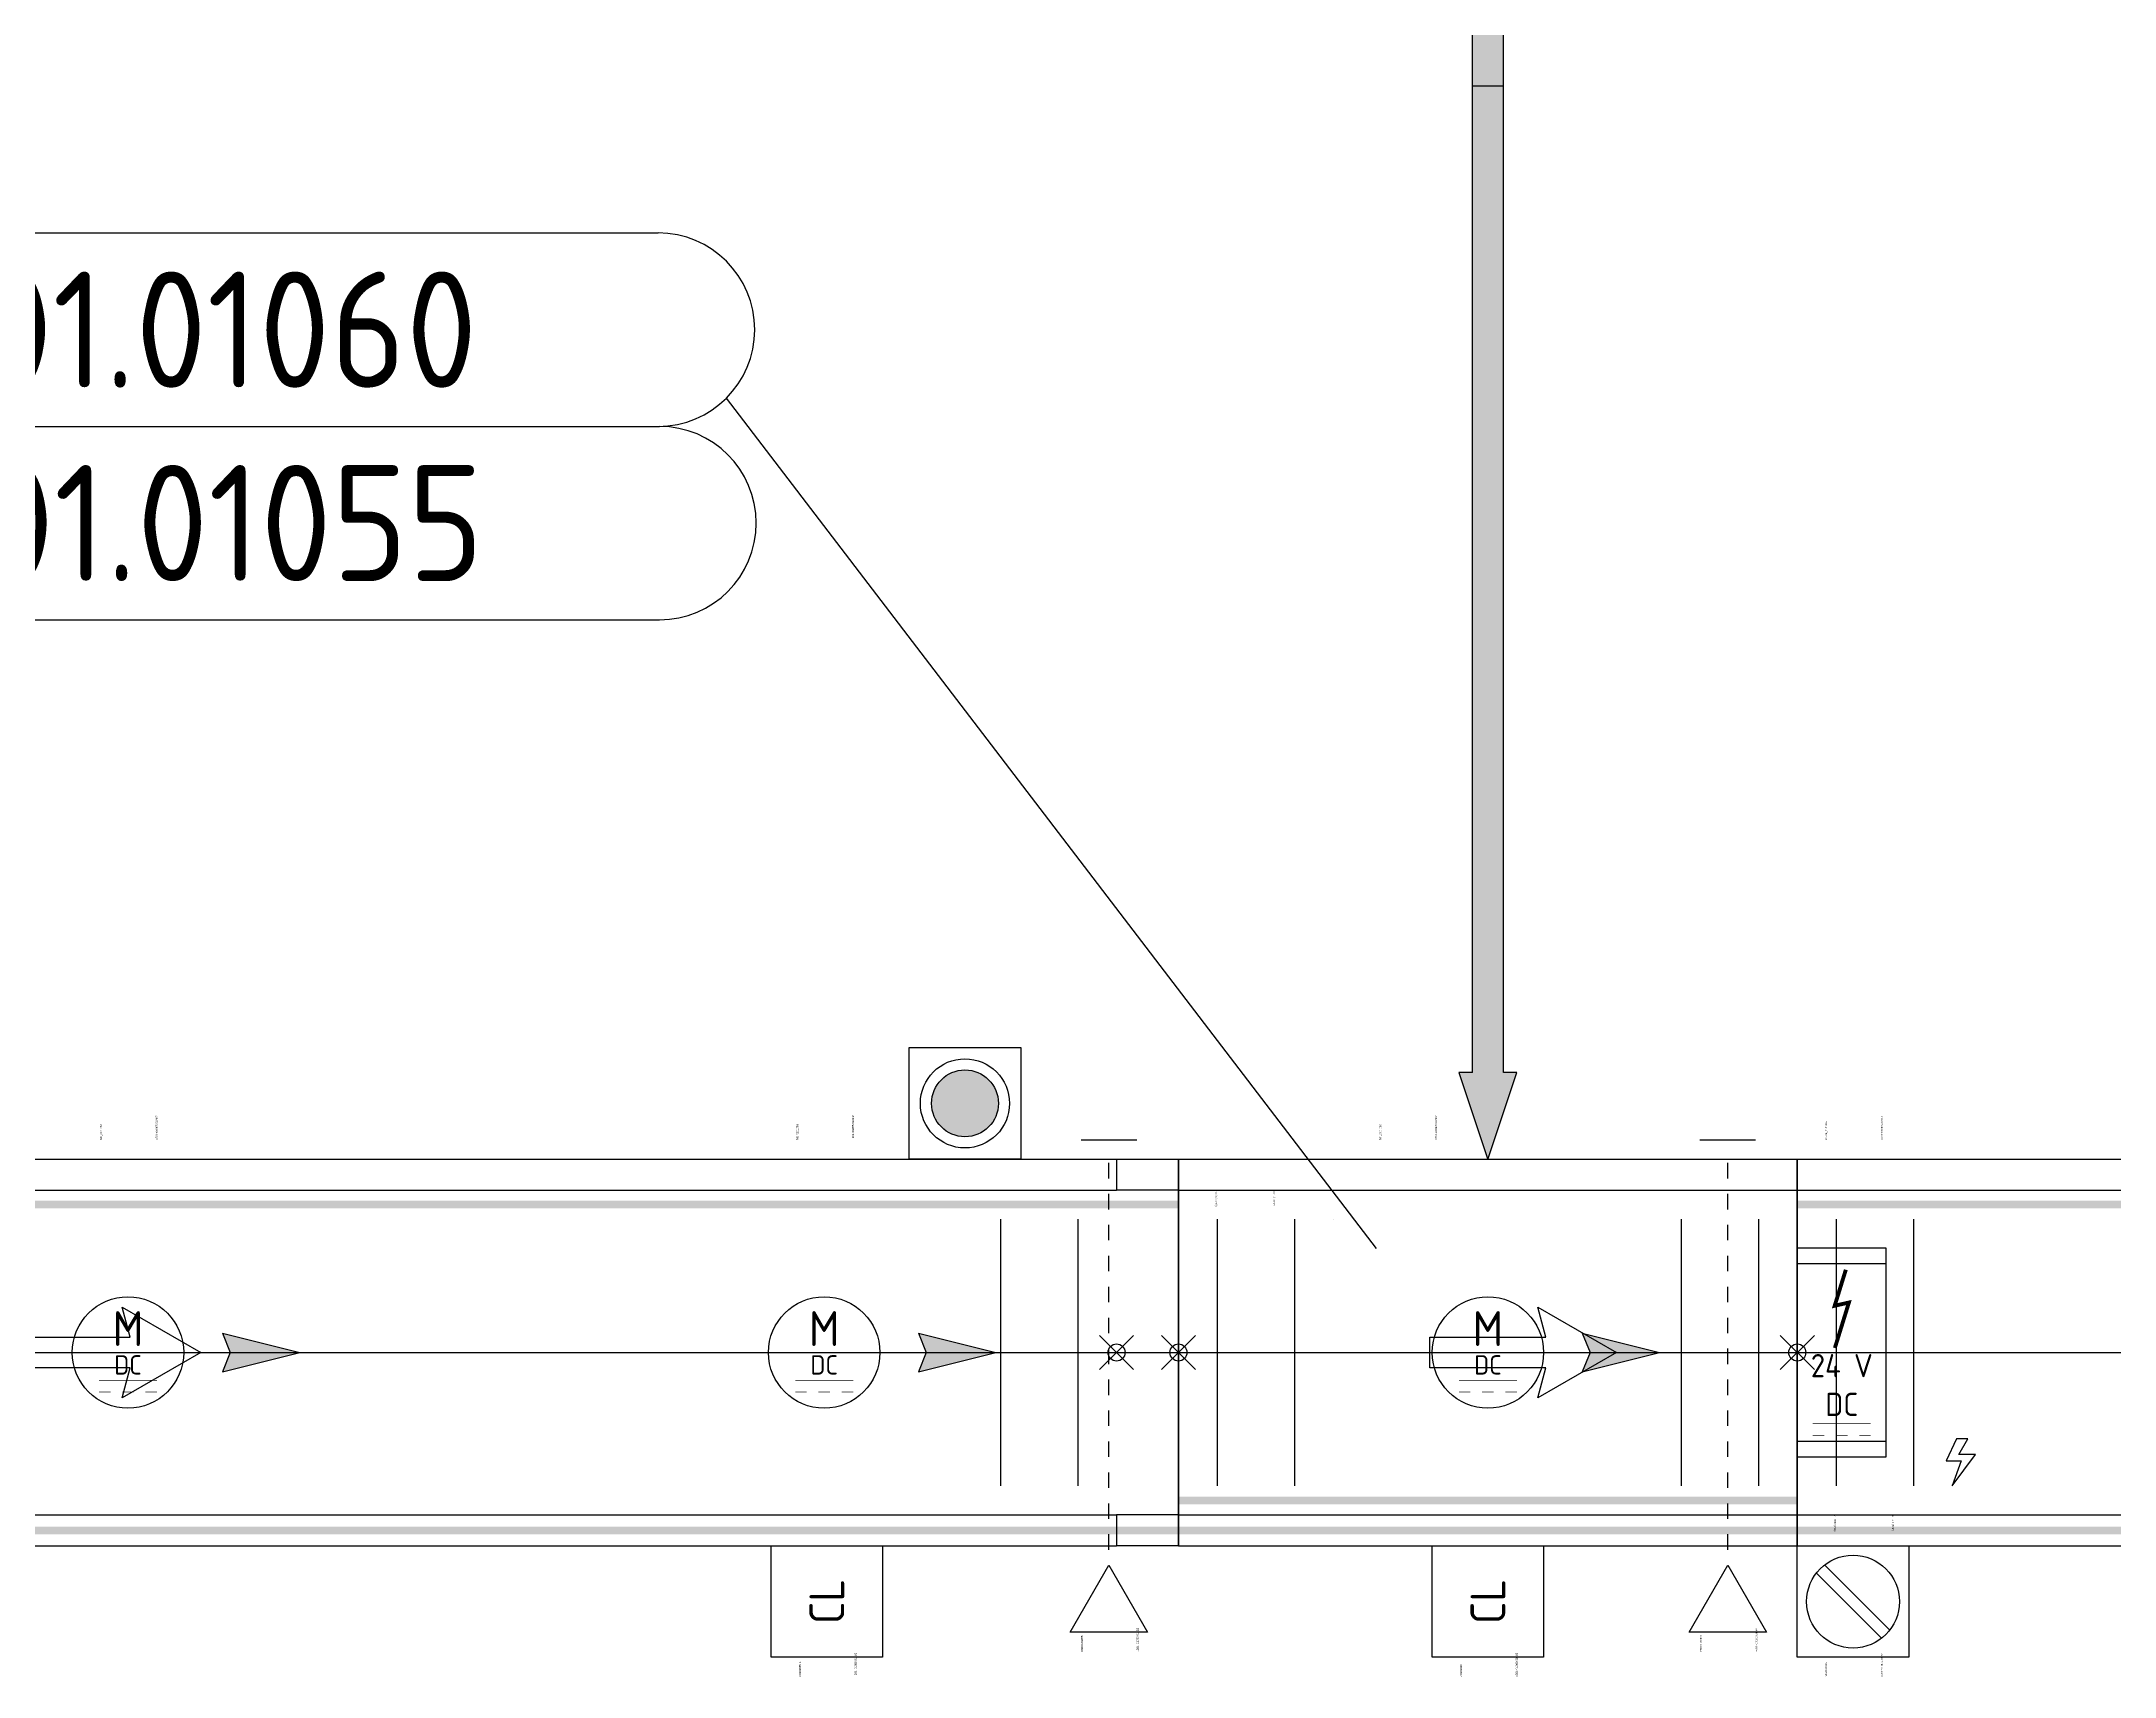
# Model space of a CAD drawing. Header units: millimetres. Extents: x -237058 to -184775, y -34272 to -10386.
# Drawn here: x -211584 to -208904, y -15440 to -13326 of the extents above; entities that cross this region are included whole.
import ezdxf
from ezdxf.enums import TextEntityAlignment as Align

# ---------------------------------------------------------------- set-up
doc = ezdxf.new("R2018")
doc.units = ezdxf.units.MM
doc.header["$PDMODE"] = 35
doc.header["$PDSIZE"] = 22
for name, color, linetype in [('0_SA-Comp_230V', 7, 'Continuous'), ('0_SA-Comp_Connections_And_Zooms', 1, 'Continuous'), ('0_SA-Comp_ICE', 4, 'Continuous'), ('0_SA-Comp_Profinet', 7, 'Continuous'), ('0_SA-Comp_Safety', 30, 'Continuous'), ('0_TOC+0600_conv_ICE', 7, 'Continuous'), ('conv_beltside', 74, 'Continuous'), ('conv_centerline', 140, 'Continuous'), ('conv_direction', 30, 'Continuous'), ('conv_e-side', 12, 'Continuous'), ('conv_nodes', 7, 'Continuous'), ('conv_POSNR', 3, 'Continuous'), ('conv_speeds', 7, 'Continuous'), ('conv_type', 7, 'Continuous')]:
    doc.layers.add(name, color=color, linetype=linetype)
doc.layers.add('conv_textures', color=7, linetype='Continuous', true_color=0x5a6e7e)
doc.styles.add('ICE_25', font='calibri.ttf', dxfattribs={"height": 25})
doc.styles.get("Standard").update_dxf_attribs({"font": 'isocp.shx'})

# ---------------------------------------------------------------- blocks, each defined once
blk = doc.blocks.new('ICE_sub-block_direction')
at = {"layer": 'conv_direction'}
for p, q in [((75, 20), (64.6, 58.6)), ((64.6, 58.6), (166.2, 0)), ((-75, -20), (-75, 20)), ((-75, 20), (75, 20)), ((166.2, 0), (64.6, -58.6)), ((75, -20), (-75, -20)), ((64.6, -58.6), (75, -20))]:
    blk.add_line(p, q, dxfattribs=at)
blk = doc.blocks.new('ICE_sub-block_balloon_S')
at = {"layer": 'conv_POSNR'}
for p, q in [((-437.5, 125), (437.5, 125)), ((-437.5, -125), (437.5, -125))]:
    blk.add_line(p, q, dxfattribs=at)
for centre, start, end in [((-437.5, 0), 90, 270), ((437.5, 0), 270, 90)]:
    blk.add_arc(centre, 125, start, end, dxfattribs=at)
blk = doc.blocks.new('power_supply_sign')
blk.add_lwpolyline([(0, 0), (30.5, 40.8), (8.7, 40.8), (20.3, 60.9), (5.8, 60.9), (-7.4, 32.6), (11.9, 32.6)], close=True)
blk = doc.blocks.new('*U255')
for p, q in [((0, 250), (2200, 250)), ((0, 210), (0, 250)), ((2200, 250), (2200, 210)), ((2200, 250), (2220, 250)), ((2220, 250), (2220, 210)), ((0, 210), (2200, 210)), ((0, -210), (0, 210)), ((2220, 210), (2200, 210)), ((2220, 210), (2220, -210)), ((0, -210), (2200, -210)), ((0, -250), (0, -210)), ((2200, -210), (2200, -250)), ((2220, -210), (2200, -210)), ((2220, -210), (2220, -250)), ((0, -250), (2200, -250)), ((2220, -250), (2200, -250))]:
    blk.add_line(p, q)
at = {"layer": 'conv_beltside', "const_width": 10}
for points in [[(0, 191.2), (2200, 191.2)], [(2200, 191.2), (2220, 191.2)]]:
    blk.add_lwpolyline(points, dxfattribs=at)
at = {"layer": 'conv_centerline'}
for p, q in [((0, 0), (2200, 0)), ((2200, 0), (2220, 0))]:
    blk.add_line(p, q, dxfattribs=at)
at = {"layer": 'conv_e-side', "const_width": 10}
for points in [[(0, -230), (2200, -230)], [(2200, -230), (2220, -230)]]:
    blk.add_lwpolyline(points, dxfattribs=at)
at = {"layer": 'conv_nodes'}
for p in [(0, 0), (2200, 0), (2220, 0)]:
    blk.add_point(p, dxfattribs=at)
at = {"layer": 'conv_POSNR'}
blk.add_line((1088.8, 947), (917.1, 137.1), dxfattribs=at)
at = {"layer": 'conv_textures'}
for p, q in [((50, 172.5), (50, -172.5)), ((150, 172.5), (150, -172.5)), ((2050, 172.5), (2050, -172.5)), ((2150, 172.5), (2150, -172.5))]:
    blk.add_line(p, q, dxfattribs=at)
for name, p in [('ICE_sub-block_balloon_S', (1080.1, 1072)), ('power_supply_sign', (200, -172.5))]:
    blk.add_blockref(name, p)
at = {"layer": 'conv_direction'}
blk.add_blockref('ICE_sub-block_direction', (1100, 0), dxfattribs=at)
blk.add_blockref('ICE_sub-block_direction', (1100, 0), dxfattribs=at)
at = {"layer": 'conv_POSNR', "flags": 8}
blk.add_attdef('position_number', (642.6, 997), '', height=150, dxfattribs=at)
at = {"layer": 'conv_speeds', "lineweight": 30, "flags": 2}
for tag, p in [('v', (50, -210)), ('a', (125, -210))]:
    blk.add_attdef(tag, text='', height=25, rotation=270, dxfattribs=at).set_placement(p, align=Align.MIDDLE_RIGHT)
at = {"layer": 'conv_type', "style": 'ICE_25', "flags": 10}
blk.add_attdef('identifier', (15, -242.5), '', height=25, dxfattribs=at)
blk = doc.blocks.new('*U256')
for p, q in [((0, 250), (2700, 250)), ((2700, 250), (2700, 210)), ((2700, 250), (2780, 250)), ((2780, 250), (2780, 210)), ((0, 210), (2700, 210)), ((2780, 210), (2700, 210)), ((2780, 210), (2780, -210)), ((0, -210), (2700, -210)), ((2700, -210), (2700, -250)), ((2780, -210), (2700, -210)), ((2780, -210), (2780, -250)), ((0, -250), (2700, -250)), ((2780, -250), (2700, -250))]:
    blk.add_line(p, q)
at = {"layer": 'conv_beltside', "const_width": 10}
for points in [[(0, 191.2), (2700, 191.2)], [(2700, 191.2), (2780, 191.2)]]:
    blk.add_lwpolyline(points, dxfattribs=at)
at = {"layer": 'conv_centerline'}
for p, q in [((0, 0), (2700, 0)), ((2700, 0), (2780, 0))]:
    blk.add_line(p, q, dxfattribs=at)
at = {"layer": 'conv_e-side', "const_width": 10}
for points in [[(0, -230), (2700, -230)], [(2700, -230), (2780, -230)]]:
    blk.add_lwpolyline(points, dxfattribs=at)
at = {"layer": 'conv_nodes'}
for p in [(2700, 0), (2780, 0)]:
    blk.add_point(p, dxfattribs=at)
at = {"layer": 'conv_textures'}
for p, q in [((2550, 172.5), (2550, -172.5)), ((2650, 172.5), (2650, -172.5))]:
    blk.add_line(p, q, dxfattribs=at)
blk.add_blockref('ICE_sub-block_balloon_S', (1671.6, 1072))
at = {"layer": 'conv_direction'}
blk.add_blockref('ICE_sub-block_direction', (1350, 0), dxfattribs=at)
blk.add_blockref('ICE_sub-block_direction', (1350, 0), dxfattribs=at)
at = {"layer": 'conv_POSNR', "flags": 8}
blk.add_attdef('position_number', (1234.1, 997), '', height=150, dxfattribs=at)
at = {"layer": 'conv_speeds', "lineweight": 30, "flags": 2}
for tag, p in [('v', (50, -210)), ('a', (125, -210))]:
    blk.add_attdef(tag, text='', height=25, rotation=270, dxfattribs=at).set_placement(p, align=Align.MIDDLE_RIGHT)
at = {"layer": 'conv_type', "style": 'ICE_25', "flags": 10}
blk.add_attdef('identifier', (15, -242.5), '', height=25, dxfattribs=at)
blk = doc.blocks.new('*U271')
for p, q in [((0, 250), (800, 250)), ((0, 210), (0, 250)), ((800, 250), (800, 210)), ((0, 210), (800, 210)), ((0, -210), (0, 210)), ((800, 210), (800, -210)), ((0, -210), (800, -210)), ((0, -250), (0, -210)), ((800, -210), (800, -250)), ((0, -250), (800, -250))]:
    blk.add_line(p, q)
at = {"layer": 'conv_beltside', "const_width": 10}
blk.add_lwpolyline([(0, -191.2), (800, -191.2)], dxfattribs=at)
at = {"layer": 'conv_centerline'}
blk.add_line((0, 0), (800, 0), dxfattribs=at)
at = {"layer": 'conv_e-side', "const_width": 10}
blk.add_lwpolyline([(0, -230), (800, -230)], dxfattribs=at)
at = {"layer": 'conv_nodes'}
for p in [(0, 0), (800, 0)]:
    blk.add_point(p, dxfattribs=at)
at = {"layer": 'conv_POSNR'}
blk.add_line((-584.6, 1233.4), (255.7, 134.2), dxfattribs=at)
at = {"layer": 'conv_textures'}
for p, q in [((50, 172.5), (50, -172.5)), ((150, 172.5), (150, -172.5)), ((650, 172.5), (650, -172.5)), ((750, 172.5), (750, -172.5))]:
    blk.add_line(p, q, dxfattribs=at)
blk.add_blockref('ICE_sub-block_balloon_S', (-1110.3, 1322))
at = {"xscale": -0.0009999999999999432, "yscale": 0.0009999999999999432, "zscale": 0.0009999999999999432, "rotation": 180}
blk.add_blockref('power_supply_sign', (200, 172.5), dxfattribs=at)
at = {"layer": 'conv_direction'}
blk.add_blockref('ICE_sub-block_direction', (400, 0), dxfattribs=at)
blk.add_blockref('ICE_sub-block_direction', (400, 0), dxfattribs=at)
at = {"layer": 'conv_POSNR', "flags": 8}
blk.add_attdef('position_number', (-1547.8, 1247), '', height=150, dxfattribs=at)
at = {"layer": 'conv_speeds', "lineweight": 30, "flags": 2}
for tag, p in [('v', (50, 210)), ('a', (125, 210))]:
    blk.add_attdef(tag, text='', height=25, rotation=270, dxfattribs=at).set_placement(p, align=Align.MIDDLE_LEFT)
at = {"layer": 'conv_type', "style": 'ICE_25', "flags": 10}
blk.add_attdef('identifier', (15, -242.5), '', height=25, dxfattribs=at)
blk = doc.blocks.new('*U26')
h = blk.add_hatch(color=256)
h.dxf.hatch_style = 1
h.paths.add_polyline_path([(20, 0), (-20, 0), (-20, -112.5), (20, -112.5)])
h = blk.add_hatch(color=256)
h.dxf.hatch_style = 1
h.paths.add_polyline_path([(37.5, -1387.5), (20, -1387.5), (20, -112.5), (-20, -112.5), (-20, -1387.5), (-37.5, -1387.5), (0, -1500)])
for p, q in [((20, 0), (-20, 0)), ((20, -112.5), (20, 0)), ((-20, -112.5), (-20, 0)), ((-20, -1387.5), (-20, -112.5)), ((-20, -112.5), (20, -112.5)), ((20, -1387.5), (20, -112.5)), ((-20, -1387.5), (-37.5, -1387.5)), ((-37.5, -1387.5), (0, -1500)), ((0, -1500), (37.5, -1387.5)), ((37.5, -1387.5), (20, -1387.5))]:
    blk.add_line(p, q)
blk = doc.blocks.new('*U49')
at = {"color": 30, "true_color": 0xf8991e}
for points in [[(-57.5, -135), (57.5, -135), (57.5, 135), (-57.5, 135)], [(-57.5, 115), (57.5, 115), (57.5, 135), (-57.5, 135)], [(-57.5, -135), (57.5, -135), (57.5, -115), (-57.5, -115)]]:
    blk.add_lwpolyline(points, close=True, dxfattribs=at)
at = {"color": 3, "const_width": 5}
blk.add_lwpolyline([(5.2, 107), (-9.2, 60.4), (9.2, 64.6), (-9, 5.8)], dxfattribs=at)
at = {"ltscale": 0.5, "const_width": 1}
for points in [[(-37.5, -92), (37.5, -92)], [(-37.5, -107), (-22.5, -107)], [(-7.5, -107), (7.5, -107)], [(22.5, -107), (37.5, -107)]]:
    blk.add_lwpolyline(points, dxfattribs=at)
at = {"ltscale": 0.5, "insert": (0, -42), "char_height": 30, "attachment_point": 5}
blk.add_mtext_dynamic_manual_height_columns('\\pxqc;24 V\\PDC', width=115, gutter_width=6.25, heights=[0], dxfattribs=at)
at = {"lineweight": 30}
for tag, p in [('FUNC_REF', (-21.5, 275)), ('EPLAN_REF', (50.5, 275))]:
    blk.add_attdef(tag, text='', height=50, rotation=90, dxfattribs=at).set_placement(p, align=Align.MIDDLE_LEFT)
blk = doc.blocks.new('*U46')
for p, q in [((36.8, -47.4), (-47.4, 36.8)), ((47.4, -36.8), (-36.8, 47.4))]:
    blk.add_line(p, q)
at = {"ltscale": 0.5}
blk.add_lwpolyline([(-72, 72), (72, 72), (72, -72), (-72, -72)], close=True, dxfattribs=at)
blk.add_circle((0, 0), 60)
at = {"lineweight": 30, "flags": 14}
for tag, p in [('FUNC_REF', (-36, -97)), ('EPLAN_REF', (36, -97))]:
    blk.add_attdef(tag, text='', height=50, rotation=90, dxfattribs=at).set_placement(p, align=Align.MIDDLE_RIGHT)
blk = doc.blocks.new('*U293')
at = {"ltscale": 0.5}
h = blk.add_hatch(color=256, dxfattribs=at)
h.dxf.hatch_style = 1
h.paths.add_polyline_path([(132, 0), (122, -25), (222, 0), (122, 25)])
blk.add_line((72, 0), (132, 0))
for p, q in [((122, 25), (132, 0)), ((122, 25), (222, 0)), ((132, 0), (122, -25)), ((122, -25), (222, 0))]:
    blk.add_line(p, q, dxfattribs=at)
at = {"ltscale": 0.5, "const_width": 1}
for points in [[(-37.5, -36), (37.5, -36)], [(-37.5, -51), (-22.5, -51)], [(-7.5, -51), (7.5, -51)], [(22.5, -51), (37.5, -51)]]:
    blk.add_lwpolyline(points, dxfattribs=at)
blk.add_circle((0, 0), 72)
at = {"ltscale": 0.5, "attachment_point": 5}
for s, insert, char_height in [('\\pxqc;M', (0, 31), 45), ('\\pxqc;DC', (0, -16), 25)]:
    blk.add_mtext_dynamic_manual_height_columns(s, width=43.774, gutter_width=6.25, heights=[0], dxfattribs=dict(at, insert=insert, char_height=char_height))
at = {"lineweight": 30, "flags": 8}
for tag, p in [('FUNC_REF', (-36, 275)), ('EPLAN_REF', (36, 275))]:
    blk.add_attdef(tag, text='', height=50, rotation=90, dxfattribs=at).set_placement(p, align=Align.MIDDLE_LEFT)
blk = doc.blocks.new('*U48')
at = {"ltscale": 0.5}
for p, q in [((-36, 550), (36, 550)), ((-50, -86.6), (0, 0)), ((0, 0), (50, -86.6)), ((50, -86.6), (-50, -86.6))]:
    blk.add_line(p, q, dxfattribs=at)
for p, q in [((0, 500), (0, 520)), ((0, 460), (0, 480)), ((0, 420), (0, 440)), ((0, 380), (0, 400)), ((0, 340), (0, 360)), ((0, 300), (0, 320)), ((0, 260), (0, 280)), ((0, 220), (0, 240)), ((0, 180), (0, 200)), ((0, 140), (0, 160)), ((0, 100), (0, 120)), ((0, 60), (0, 80)), ((0, 20), (0, 40))]:
    blk.add_line(p, q)
at = {"lineweight": 30, "flags": 42}
for tag, p in [('FUNC_REF', (-36, -111.6)), ('EPLAN_REF', (36, -111.6))]:
    blk.add_attdef(tag, text='', height=50, rotation=90, dxfattribs=at).set_placement(p, align=Align.MIDDLE_RIGHT)
blk = doc.blocks.new('*U47')
at = {"ltscale": 0.5}
blk.add_lwpolyline([(-72, 72), (72, 72), (72, -72), (-72, -72)], close=True, dxfattribs=at)
at = {"insert": (0, 0), "char_height": 45, "width": 90.621, "attachment_point": 5, "rotation": 90}
blk.add_mtext('\\pxqc;CL', dxfattribs=at)
at = {"lineweight": 30, "flags": 14}
for tag, p in [('FUNC_REF', (-36, -97)), ('EPLAN_REF', (36, -97))]:
    blk.add_attdef(tag, text='', height=50, rotation=90, dxfattribs=at).set_placement(p, align=Align.MIDDLE_RIGHT)
blk = doc.blocks.new('*U202')
h = blk.add_hatch(color=256)
h.dxf.hatch_style = 1
h.paths.add_polyline_path([(43.2, 0, 1), (-43.2, 0, 1)])
at = {"ltscale": 0.5}
blk.add_lwpolyline([(-72, 72), (72, 72), (72, -72), (-72, -72)], close=True, dxfattribs=at)
for radius in [57.6, 43.2]:
    blk.add_circle((0, 0), radius)
at = {"lineweight": 30, "flags": 104}
for tag, p in [('FUNC_REF', (97, 36)), ('EPLAN_REF', (97, -36))]:
    blk.add_attdef(tag, text='', height=50, dxfattribs=at).set_placement(p, align=Align.MIDDLE_LEFT)
blk = doc.blocks.new('*U294')
at = {"ltscale": 0.5}
h = blk.add_hatch(color=256, dxfattribs=at)
h.dxf.hatch_style = 1
h.paths.add_polyline_path([(132, 0), (122, -25), (222, 0), (122, 25)])
blk.add_line((72, 0), (132, 0))
for p, q in [((122, 25), (132, 0)), ((122, 25), (222, 0)), ((132, 0), (122, -25)), ((122, -25), (222, 0))]:
    blk.add_line(p, q, dxfattribs=at)
at = {"ltscale": 0.5, "const_width": 1}
for points in [[(-37.5, -36), (37.5, -36)], [(-37.5, -51), (-22.5, -51)], [(-7.5, -51), (7.5, -51)], [(22.5, -51), (37.5, -51)]]:
    blk.add_lwpolyline(points, dxfattribs=at)
blk.add_circle((0, 0), 72)
at = {"ltscale": 0.5, "attachment_point": 5}
for s, insert, char_height in [('\\pxqc;M', (0, 31), 45), ('\\pxqc;DC', (0, -16), 25)]:
    blk.add_mtext_dynamic_manual_height_columns(s, width=43.774, gutter_width=6.25, heights=[0], dxfattribs=dict(at, insert=insert, char_height=char_height))
at = {"lineweight": 30, "flags": 8}
for tag, p in [('FUNC_REF', (-140.2, 275)), ('EPLAN_REF', (-68.2, 275))]:
    blk.add_attdef(tag, text='', height=50, rotation=90, dxfattribs=at).set_placement(p, align=Align.MIDDLE_LEFT)

msp = doc.modelspace()

# ---------------------------------------------------------------- block references
at = {"layer": '0_SA-Comp_230V'}
ref = msp.add_blockref('*U49', (-209256.6, -15020.7), dxfattribs=at)
lines = msp.add_mtext('PM24_0101065', dxfattribs={"layer": '0', "insert": (-209278.1, -14745.7), "char_height": 2.5, "attachment_point": 1, "rotation": 90})
ref.add_attrib('FUNC_REF', '', (-209278.1, -14745.7)).embed_mtext(lines)
lines = msp.add_mtext('=Z01+01065-300U3', dxfattribs={"layer": '0', "insert": (-209206.1, -14745.7), "char_height": 2.5, "attachment_point": 1, "rotation": 90})
ref.add_attrib('EPLAN_REF', '', (-209206.1, -14745.7)).embed_mtext(lines)
ref = msp.add_blockref('*U46', (-209242.1, -15342.7), dxfattribs=at)
lines = msp.add_mtext('MS0101065', dxfattribs={"layer": '0', "insert": (-209278.1, -15439.7), "char_height": 2.5, "attachment_point": 1, "rotation": 90})
ref.add_attrib('FUNC_REF', '', (-209278.1, -15439.7), dxfattribs={"flags": 14}).embed_mtext(lines)
lines = msp.add_mtext('=Z01+01065-300S4', dxfattribs={"layer": '0', "insert": (-209206.1, -15439.7), "char_height": 2.5, "attachment_point": 1, "rotation": 90})
ref.add_attrib('EPLAN_REF', '', (-209206.1, -15439.7), dxfattribs={"flags": 14}).embed_mtext(lines)
at = {"layer": '0_SA-Comp_Connections_And_Zooms'}
msp.add_blockref('*U26', (-209714.1, -13271.2), dxfattribs=at)
at = {"layer": '0_SA-Comp_ICE'}
ref = msp.add_blockref('*U293', (-211472.1, -15020.7), dxfattribs=at)
lines = msp.add_mtext('M2_0101055', dxfattribs={"layer": '0', "insert": (-211508.1, -14745.7), "char_height": 2.5, "attachment_point": 1, "rotation": 90})
ref.add_attrib('FUNC_REF', '', (-211508.1, -14745.7), dxfattribs={"flags": 8}).embed_mtext(lines)
lines = msp.add_mtext('=Z01+01055-502M7', dxfattribs={"layer": '0', "insert": (-211436.1, -14745.7), "char_height": 2.5, "attachment_point": 1, "rotation": 90})
ref.add_attrib('EPLAN_REF', '', (-211436.1, -14745.7), dxfattribs={"flags": 8}).embed_mtext(lines)
ref = msp.add_blockref('*U293', (-210572.1, -15020.7), dxfattribs=at)
lines = msp.add_mtext('M3_0101055', dxfattribs={"layer": '0', "insert": (-210608.1, -14745.7), "char_height": 2.5, "attachment_point": 1, "rotation": 90})
ref.add_attrib('FUNC_REF', '', (-210608.1, -14745.7), dxfattribs={"flags": 8}).embed_mtext(lines)
lines = msp.add_mtext('=Z01+01055-512M2', dxfattribs={"layer": '0', "insert": (-210536.1, -14745.7), "char_height": 2.5, "attachment_point": 1, "rotation": 90})
ref.add_attrib('EPLAN_REF', '', (-210536.1, -14745.7), dxfattribs={"flags": 8}).embed_mtext(lines)
ref = msp.add_blockref('*U294', (-209714.1, -15020.7), dxfattribs=at)
lines = msp.add_mtext('M1_0101060', dxfattribs={"layer": '0', "insert": (-209854.3, -14745.7), "char_height": 2.5, "attachment_point": 1, "rotation": 90})
ref.add_attrib('FUNC_REF', '', (-209854.3, -14745.7), dxfattribs={"flags": 8}).embed_mtext(lines)
lines = msp.add_mtext('=Z01+01060-502M2', dxfattribs={"layer": '0', "insert": (-209782.3, -14745.7), "char_height": 2.5, "attachment_point": 1, "rotation": 90})
ref.add_attrib('EPLAN_REF', '', (-209782.3, -14745.7), dxfattribs={"flags": 8}).embed_mtext(lines)
ref = msp.add_blockref('*U48', (-210204.1, -15295.7), dxfattribs=at)
lines = msp.add_mtext('END0101055', dxfattribs={"layer": '0', "insert": (-210240.1, -15407.3), "char_height": 2.5, "attachment_point": 1, "rotation": 90})
ref.add_attrib('FUNC_REF', '', (-210240.1, -15407.3), dxfattribs={"flags": 42}).embed_mtext(lines)
lines = msp.add_mtext('=Z01+01055-513B2', dxfattribs={"layer": '0', "insert": (-210168.1, -15407.3), "char_height": 2.5, "attachment_point": 1, "rotation": 90})
ref.add_attrib('EPLAN_REF', '', (-210168.1, -15407.3), dxfattribs={"flags": 42}).embed_mtext(lines)
ref = msp.add_blockref('*U48', (-209404.1, -15295.7), dxfattribs=at)
lines = msp.add_mtext('END0101060', dxfattribs={"layer": '0', "insert": (-209440.1, -15407.3), "char_height": 2.5, "attachment_point": 1, "rotation": 90})
ref.add_attrib('FUNC_REF', '', (-209440.1, -15407.3), dxfattribs={"flags": 42}).embed_mtext(lines)
lines = msp.add_mtext('=Z01+01060-503B2', dxfattribs={"layer": '0', "insert": (-209368.1, -15407.3), "char_height": 2.5, "attachment_point": 1, "rotation": 90})
ref.add_attrib('EPLAN_REF', '', (-209368.1, -15407.3), dxfattribs={"flags": 42}).embed_mtext(lines)
at = {"layer": '0_SA-Comp_Profinet'}
ref = msp.add_blockref('*U47', (-210568.7, -15342.7), dxfattribs=at)
lines = msp.add_mtext('cl0101055_1', dxfattribs={"layer": '0', "insert": (-210604.7, -15439.7), "char_height": 2.5, "attachment_point": 1, "rotation": 90})
ref.add_attrib('FUNC_REF', '', (-210604.7, -15439.7), dxfattribs={"flags": 14}).embed_mtext(lines)
lines = msp.add_mtext('=Z01+01055-511U2', dxfattribs={"layer": '0', "insert": (-210532.7, -15439.7), "char_height": 2.5, "attachment_point": 1, "rotation": 90})
ref.add_attrib('EPLAN_REF', '', (-210532.7, -15439.7), dxfattribs={"flags": 14}).embed_mtext(lines)
ref = msp.add_blockref('*U47', (-209714.1, -15342.7), dxfattribs=at)
lines = msp.add_mtext('cl0101060', dxfattribs={"layer": '0', "insert": (-209750.1, -15439.7), "char_height": 2.5, "attachment_point": 1, "rotation": 90})
ref.add_attrib('FUNC_REF', '', (-209750.1, -15439.7), dxfattribs={"flags": 14}).embed_mtext(lines)
lines = msp.add_mtext('=Z01+01060-501U2', dxfattribs={"layer": '0', "insert": (-209678.1, -15439.7), "char_height": 2.5, "attachment_point": 1, "rotation": 90})
ref.add_attrib('EPLAN_REF', '', (-209678.1, -15439.7), dxfattribs={"flags": 14}).embed_mtext(lines)
at = {"layer": '0_SA-Comp_Safety', "rotation": 90}
msp.add_blockref('*U202', (-210390.1, -14698.7), dxfattribs=at)
at = {"layer": '0_TOC+0600_conv_ICE'}
ref = msp.add_blockref('*U271', (-210114.1, -15020.7), dxfattribs=at)
ref.add_attrib('position_number', '01.01060', (-211661.9, -13773.6), dxfattribs={"layer": 'conv_POSNR', "height": 150})
lines = msp.add_mtext('v = 0.50 (m/s)', dxfattribs={"layer": 'conv_speeds', "insert": (-210064.1, -14810.7), "char_height": 2.5, "attachment_point": 1, "rotation": 270})
ref.add_attrib('v', '', (-210064.1, -14810.7), dxfattribs={"flags": 2}).embed_mtext(lines)
lines = msp.add_mtext('a = 1.0 (m/s²)', dxfattribs={"layer": 'conv_speeds', "insert": (-209989.1, -14810.7), "char_height": 2.5, "attachment_point": 1, "rotation": 270})
ref.add_attrib('a', '', (-209989.1, -14810.7), dxfattribs={"flags": 2}).embed_mtext(lines)
ref = msp.add_blockref('*U256', (-212894.1, -15020.7), dxfattribs=at)
ref.add_attrib('position_number', '01.01055', (-211660, -14023.6), dxfattribs={"layer": 'conv_POSNR', "height": 150})
ref = msp.add_blockref('*U255', (-209314.1, -15020.7), dxfattribs=at)
ref.add_attrib('position_number', '01.01065', (-208671.5, -14023.6), dxfattribs={"layer": 'conv_POSNR', "height": 150})
lines = msp.add_mtext('v = 0.50 (m/s)', dxfattribs={"layer": 'conv_speeds', "insert": (-209264.1, -15230.7), "char_height": 2.5, "attachment_point": 1, "rotation": 270})
ref.add_attrib('v', '', (-209264.1, -15230.7), dxfattribs={"flags": 2}).embed_mtext(lines)
lines = msp.add_mtext('a = 1.0 (m/s²)', dxfattribs={"layer": 'conv_speeds', "insert": (-209189.1, -15230.7), "char_height": 2.5, "attachment_point": 1, "rotation": 270})
ref.add_attrib('a', '', (-209189.1, -15230.7), dxfattribs={"flags": 2}).embed_mtext(lines)

doc.saveas('drawing.dxf')
